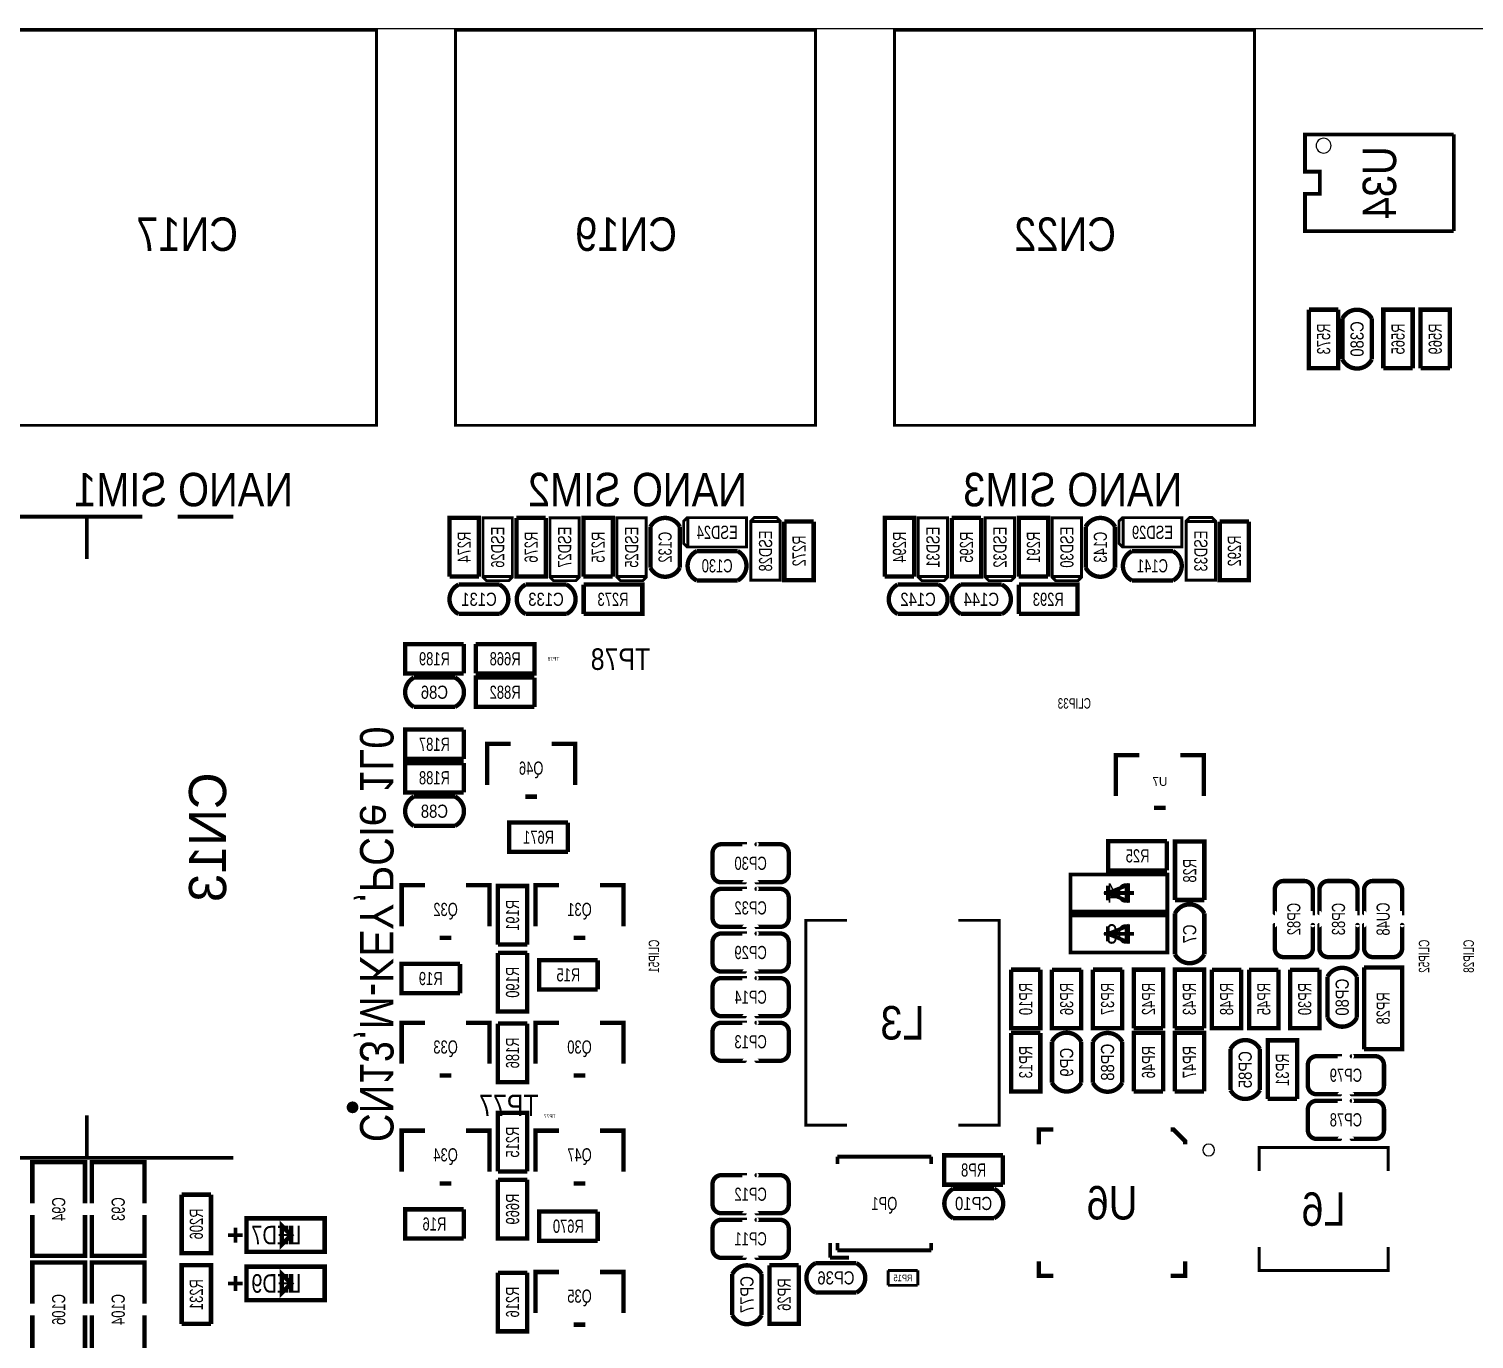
# Model space of a CAD drawing. Extents: x 0 to 194, y 0 to 132.
# Drawn here: x 83.19 to 132.52, y 87.25 to 132 of the extents above; entities that cross this region are included whole.
import ezdxf
from ezdxf.enums import TextEntityAlignment as Align

# ---------------------------------------------------------------- set-up
doc = ezdxf.new("R2010")
doc.units = 0
for name, color, linetype in [('BG_DESIGN_OUTLINE', 200, 'CONTINUOUS'), ('BG_SILKSCREEN_BOTTOM', 254, 'CONTINUOUS'), ('PG_SILKSCREEN_BOTTOM', 152, 'CONTINUOUS'), ('PG_SILKSCREEN_BOTTOM_OUTLINE', 152, 'CONTINUOUS'), ('RD_ASSEMBLY_BOTTOM', 142, 'CONTINUOUS')]:
    doc.layers.add(name, color=color, linetype=linetype)

msp = doc.modelspace()

# ---------------------------------------------------------------- linework, layer by layer
at = {"layer": 'BG_DESIGN_OUTLINE'}
msp.add_lwpolyline([(1.999996, 0), (131.372102, 0), (131.372102, 1.727962), (135.672068, 1.727962), (135.672068, 3.52806), (141.771878, 3.52806), (141.771878, 1.727962), (152.436068, 1.727962), (152.436068, 3.52806), (158.535878, 3.52806), (158.535878, 1.727962), (162.836352, 1.727962), (162.836352, 0), (192.000124, 0, 0.414201), (194.00012, 1.999996), (194.00012, 129.999994, 0.414202), (192.000124, 131.99999), (173.355, 131.99999), (172.16501, 130.81), (152.95499, 130.81), (151.765, 131.99999), (1.999996, 131.99999, 0.414213), (0, 129.999994), (0, 1.999996, 0.414212)], format="xyb", close=True, dxfattribs=at)
at = {"layer": 'PG_SILKSCREEN_BOTTOM'}
for points, const_width in [([(82.75701, 131.953), (82.75701, 118.46306), (95.047054, 118.46306), (95.047054, 131.953), (82.75701, 131.953)], 0.100076), ([(97.74301, 131.953), (97.74301, 118.46306), (110.033054, 118.46306), (110.033054, 131.953), (97.74301, 131.953)], 0.100076), ([(112.72901, 131.953), (112.72901, 118.46306), (125.019054, 118.46306), (125.019054, 131.953), (112.72901, 131.953)], 0.100076), ([(131.826, 128.397), (126.746, 128.397), (126.746, 127.127), (127.254, 127.127), (127.254, 126.365), (126.746, 126.365), (126.746, 125.095), (131.826, 125.095)], 0.127), ([(131.826, 128.397), (131.826, 125.095)], 0.127), ([(85.158072, 115.34394), (9.15797, 115.34394), (9.15797, 93.44406), (85.158072, 93.44406)], 0.127), ([(85.158072, 113.894108), (85.158072, 115.34394), (87.057992, 115.34394)], 0.127), ([(88.257888, 115.34394), (90.158062, 115.34394)], 0.127), ([(99.629976, 107.579922), (98.829876, 107.579922), (98.829876, 106.179874)], 0.150114), ([(101.830124, 106.179874), (101.830124, 107.579922), (101.030024, 107.579922)], 0.150114), ([(121.092976, 107.198922), (120.292876, 107.198922), (120.292876, 105.798874)], 0.150114), ([(123.293124, 105.798874), (123.293124, 107.198922), (122.493024, 107.198922)], 0.150114), ([(100.529898, 105.780078), (100.130102, 105.780078)], 0.150114), ([(121.992898, 105.399078), (121.593102, 105.399078)], 0.150114), ([(122.047, 103.124), (118.745, 103.124), (118.745, 101.854), (122.047, 101.854), (122.047, 103.124)], 0.127), ([(96.708976, 102.753922), (95.908876, 102.753922), (95.908876, 101.353874)], 0.150114), ([(98.909124, 101.353874), (98.909124, 102.753922), (98.109024, 102.753922)], 0.150114), ([(101.280976, 102.753922), (100.480876, 102.753922), (100.480876, 101.353874)], 0.150114), ([(103.481124, 101.353874), (103.481124, 102.753922), (102.681024, 102.753922)], 0.150114), ([(120.015, 102.489), (120.65, 102.235), (120.65, 102.743), (120.015, 102.489)], 0.127), ([(120.015, 102.743), (120.015, 102.235)], 0.127), ([(120.904, 102.489), (119.888, 102.489)], 0.127), ([(122.047, 101.727), (118.745, 101.727), (118.745, 100.457), (122.047, 100.457), (122.047, 101.727)], 0.127), ([(111.10722, 94.55658), (109.707172, 94.55658), (109.707172, 101.55682), (111.10722, 101.55682)], 0.100076), ([(114.90706, 94.55658), (116.307108, 94.55658), (116.307108, 101.55682), (114.90706, 101.55682)], 0.100076), ([(120.904, 101.092), (119.888, 101.092)], 0.127), ([(120.015, 101.092), (120.65, 100.838), (120.65, 101.346), (120.015, 101.092)], 0.127), ([(120.015, 101.346), (120.015, 100.838)], 0.127), ([(97.608898, 100.954078), (97.209102, 100.954078)], 0.150114), ([(102.180898, 100.954078), (101.781102, 100.954078)], 0.150114), ([(96.708976, 98.054922), (95.908876, 98.054922), (95.908876, 96.654874)], 0.150114), ([(98.909124, 96.654874), (98.909124, 98.054922), (98.109024, 98.054922)], 0.150114), ([(101.280976, 98.054922), (100.480876, 98.054922), (100.480876, 96.654874)], 0.150114), ([(103.481124, 96.654874), (103.481124, 98.054922), (102.681024, 98.054922)], 0.150114), ([(97.608898, 96.255078), (97.209102, 96.255078)], 0.150114), ([(102.180898, 96.255078), (101.781102, 96.255078)], 0.150114), ([(90.158062, 93.44406), (85.158072, 93.44406), (85.158072, 94.893892)], 0.127), ([(96.708976, 94.371922), (95.908876, 94.371922), (95.908876, 92.971874)], 0.150114), ([(98.909124, 92.971874), (98.909124, 94.371922), (98.109024, 94.371922)], 0.150114), ([(101.280976, 94.371922), (100.480876, 94.371922), (100.480876, 92.971874)], 0.150114), ([(103.481124, 92.971874), (103.481124, 94.371922), (102.681024, 94.371922)], 0.150114), ([(118.158514, 94.410784), (117.658388, 94.410784), (117.658388, 93.910658)], 0.150114), ([(122.658632, 93.910658), (122.658632, 94.010734), (122.258582, 94.410784), (122.158506, 94.410784)], 0.150114), ([(129.580894, 92.993972), (129.580894, 93.794072), (125.181106, 93.794072), (125.181106, 92.993972)], 0.100076), ([(110.786164, 93.484192), (110.786164, 93.234256)], 0.127), ([(113.986056, 93.484192), (110.786164, 93.484192)], 0.127), ([(113.986056, 93.234256), (113.986056, 93.484192)], 0.127), ([(97.608898, 92.572078), (97.209102, 92.572078)], 0.150114), ([(102.180898, 92.572078), (101.781102, 92.572078)], 0.150114), ([(91.821, 90.4875), (92.1385, 90.805), (91.821, 91.1225), (91.821, 90.4875)], 0.1524), ([(89.9795, 90.805), (90.4875, 90.805)], 0.127), ([(90.2335, 90.551), (90.2335, 91.059)], 0.127), ([(92.1385, 90.4875), (92.1385, 91.1225)], 0.1524), ([(110.536228, 90.034364), (110.536228, 90.534236)], 0.127), ([(110.786164, 90.534236), (110.786164, 90.2843)], 0.127), ([(110.786164, 90.2843), (113.986056, 90.2843)], 0.127), ([(113.986056, 90.2843), (113.986056, 90.534236)], 0.127), ([(125.181106, 90.394028), (125.181106, 89.593928), (129.580894, 89.593928), (129.580894, 90.394028)], 0.100076), ([(111.176054, 90.034364), (110.536228, 90.034364)], 0.127), ([(117.658388, 89.910666), (117.658388, 89.41054), (118.158514, 89.41054)], 0.150114), ([(122.158506, 89.41054), (122.658632, 89.41054), (122.658632, 89.910666)], 0.150114), ([(90.2335, 88.9), (90.2335, 89.408)], 0.127), ([(91.821, 88.8365), (92.1385, 89.154), (91.821, 89.4715), (91.821, 88.8365)], 0.1524), ([(92.1385, 88.8365), (92.1385, 89.4715)], 0.1524), ([(101.280976, 89.545922), (100.480876, 89.545922), (100.480876, 88.145874)], 0.150114), ([(103.481124, 88.145874), (103.481124, 89.545922), (102.681024, 89.545922)], 0.150114), ([(89.9795, 89.154), (90.4875, 89.154)], 0.127), ([(102.180898, 87.746078), (101.781102, 87.746078)], 0.150114)]:
    msp.add_lwpolyline(points, dxfattribs=dict(at, const_width=const_width))
for points in [[(127.635, 128.016, 1), (127.127, 128.016, 1)], [(123.658376, 93.71076, 1), (123.258644, 93.710564, 1)]]:
    msp.add_lwpolyline(points, format="xyb", close=True, dxfattribs=at)
at = {"layer": 'PG_SILKSCREEN_BOTTOM', "const_width": 0.199898}
msp.add_lwpolyline([(94.33306, 95.168974, 1.00026), (94.132908, 95.168974, 0.99974), (94.33306, 95.168974)], format="xyb", dxfattribs=at)
at = {"layer": 'PG_SILKSCREEN_BOTTOM_OUTLINE'}
for points, const_width in [([(127.88138, 122.41276), (127.88138, 120.41124), (126.88062, 120.41124), (126.88062, 122.41276)], 0.150114), ([(126.88062, 122.41276), (127.88138, 122.41276)], 0.150114), ([(129.42062, 120.41124), (129.42062, 122.41276), (130.42138, 122.41276), (130.42138, 120.41124)], 0.150114), ([(130.69062, 120.41124), (130.69062, 122.41276), (131.69138, 122.41276), (131.69138, 120.41124)], 0.150114), ([(128.023874, 120.711976), (128.023874, 122.112024)], 0.150114), ([(129.024126, 120.711976), (129.024126, 122.112024)], 0.150114), ([(130.42138, 120.41124), (129.42062, 120.41124)], 0.150114), ([(131.69138, 120.41124), (130.69062, 120.41124)], 0.150114), ([(97.54362, 113.29924), (97.54362, 115.30076), (98.54438, 115.30076), (98.54438, 113.29924)], 0.150114), ([(98.68662, 113.29924), (98.68662, 115.30076), (99.68738, 115.30076), (99.68738, 113.29924)], 0.100076), ([(100.83038, 115.30076), (100.83038, 113.29924), (99.82962, 113.29924), (99.82962, 115.30076)], 0.150114), ([(99.82962, 115.30076), (100.83038, 115.30076)], 0.150114), ([(100.97262, 113.29924), (100.97262, 115.30076), (101.97338, 115.30076), (101.97338, 113.29924)], 0.100076), ([(102.11562, 113.29924), (102.11562, 115.30076), (103.11638, 115.30076), (103.11638, 113.29924)], 0.150114), ([(103.25862, 113.29924), (103.25862, 115.30076), (104.25938, 115.30076), (104.25938, 113.29924)], 0.100076), ([(104.401874, 113.599976), (104.401874, 115.000024)], 0.150114), ([(105.402126, 113.599976), (105.402126, 115.000024)], 0.150114), ([(105.67924, 114.30762), (105.67924, 115.30838), (105.65638, 115.30838), (105.537, 115.189), (105.537, 114.427), (105.65638, 114.30762), (105.67924, 114.30762)], 0.100076), ([(105.67924, 115.30838), (107.68076, 115.30838), (107.68076, 114.30762), (105.67924, 114.30762)], 0.100076), ([(107.83062, 115.17376), (108.83138, 115.17376), (108.83138, 115.19662), (108.712, 115.316), (107.95, 115.316), (107.83062, 115.19662), (107.83062, 115.17376)], 0.100076), ([(108.83138, 115.17376), (108.83138, 113.17224), (107.83062, 113.17224), (107.83062, 115.17376)], 0.100076), ([(109.97438, 115.17376), (109.97438, 113.17224), (108.97362, 113.17224), (108.97362, 115.17376)], 0.150114), ([(108.97362, 115.17376), (109.97438, 115.17376)], 0.150114), ([(112.40262, 113.29924), (112.40262, 115.30076), (113.40338, 115.30076), (113.40338, 113.29924)], 0.150114), ([(113.54562, 113.29924), (113.54562, 115.30076), (114.54638, 115.30076), (114.54638, 113.29924)], 0.100076), ([(115.68938, 115.30076), (115.68938, 113.29924), (114.68862, 113.29924), (114.68862, 115.30076)], 0.150114), ([(114.68862, 115.30076), (115.68938, 115.30076)], 0.150114), ([(115.83162, 113.29924), (115.83162, 115.30076), (116.83238, 115.30076), (116.83238, 113.29924)], 0.100076), ([(116.97462, 113.29924), (116.97462, 115.30076), (117.97538, 115.30076), (117.97538, 113.29924)], 0.150114), ([(118.11762, 113.29924), (118.11762, 115.30076), (119.11838, 115.30076), (119.11838, 113.29924)], 0.100076), ([(119.260874, 113.599976), (119.260874, 115.000024)], 0.150114), ([(120.261126, 113.599976), (120.261126, 115.000024)], 0.150114), ([(120.53824, 114.30762), (120.53824, 115.30838), (120.51538, 115.30838), (120.396, 115.189), (120.396, 114.427), (120.51538, 114.30762), (120.53824, 114.30762)], 0.100076), ([(120.53824, 115.30838), (122.53976, 115.30838), (122.53976, 114.30762), (120.53824, 114.30762)], 0.100076), ([(122.68962, 115.17376), (123.69038, 115.17376), (123.69038, 115.19662), (123.571, 115.316), (122.809, 115.316), (122.68962, 115.19662), (122.68962, 115.17376)], 0.100076), ([(123.69038, 115.17376), (123.69038, 113.17224), (122.68962, 113.17224), (122.68962, 115.17376)], 0.100076), ([(124.83338, 115.17376), (124.83338, 113.17224), (123.83262, 113.17224), (123.83262, 115.17376)], 0.150114), ([(123.83262, 115.17376), (124.83338, 115.17376)], 0.150114), ([(105.979976, 114.165126), (107.380024, 114.165126)], 0.150114), ([(120.838976, 114.165126), (122.239024, 114.165126)], 0.150114), ([(98.54438, 113.29924), (97.54362, 113.29924)], 0.150114), ([(97.851976, 113.022126), (99.252024, 113.022126)], 0.150114), ([(99.68738, 113.29924), (98.68662, 113.29924), (98.68662, 113.27638), (98.806, 113.157), (99.568, 113.157), (99.68738, 113.27638), (99.68738, 113.29924)], 0.100076), ([(101.538024, 113.022126), (100.137976, 113.022126)], 0.150114), ([(101.97338, 113.29924), (100.97262, 113.29924), (100.97262, 113.27638), (101.092, 113.157), (101.854, 113.157), (101.97338, 113.27638), (101.97338, 113.29924)], 0.100076), ([(103.11638, 113.29924), (102.11562, 113.29924)], 0.150114), ([(102.12324, 113.02238), (104.12476, 113.02238), (104.12476, 112.02162), (102.12324, 112.02162)], 0.150114), ([(102.12324, 112.02162), (102.12324, 113.02238)], 0.150114), ([(104.25938, 113.29924), (103.25862, 113.29924), (103.25862, 113.27638), (103.378, 113.157), (104.14, 113.157), (104.25938, 113.27638), (104.25938, 113.29924)], 0.100076), ([(105.979976, 113.164874), (107.380024, 113.164874)], 0.150114), ([(113.40338, 113.29924), (112.40262, 113.29924)], 0.150114), ([(114.238024, 113.022126), (112.837976, 113.022126)], 0.150114), ([(114.54638, 113.29924), (113.54562, 113.29924), (113.54562, 113.27638), (113.665, 113.157), (114.427, 113.157), (114.54638, 113.27638), (114.54638, 113.29924)], 0.100076), ([(116.397024, 113.022126), (114.996976, 113.022126)], 0.150114), ([(116.83238, 113.29924), (115.83162, 113.29924), (115.83162, 113.27638), (115.951, 113.157), (116.713, 113.157), (116.83238, 113.27638), (116.83238, 113.29924)], 0.100076), ([(117.97538, 113.29924), (116.97462, 113.29924)], 0.150114), ([(116.98224, 113.02238), (118.98376, 113.02238), (118.98376, 112.02162), (116.98224, 112.02162)], 0.150114), ([(116.98224, 112.02162), (116.98224, 113.02238)], 0.150114), ([(119.11838, 113.29924), (118.11762, 113.29924), (118.11762, 113.27638), (118.237, 113.157), (118.999, 113.157), (119.11838, 113.27638), (119.11838, 113.29924)], 0.100076), ([(120.838976, 113.164874), (122.239024, 113.164874)], 0.150114), ([(97.851976, 112.021874), (99.252024, 112.021874)], 0.150114), ([(101.538024, 112.021874), (100.137976, 112.021874)], 0.150114), ([(114.238024, 112.021874), (112.837976, 112.021874)], 0.150114), ([(116.397024, 112.021874), (114.996976, 112.021874)], 0.150114), ([(98.02876, 109.98962), (96.02724, 109.98962), (96.02724, 110.99038), (98.02876, 110.99038)], 0.150114), ([(98.02876, 110.99038), (98.02876, 109.98962)], 0.150114), ([(98.44024, 110.99038), (100.44176, 110.99038), (100.44176, 109.98962), (98.44024, 109.98962)], 0.150114), ([(98.44024, 109.98962), (98.44024, 110.99038)], 0.150114), ([(97.728024, 109.847126), (96.327976, 109.847126)], 0.150114), ([(100.44176, 108.84662), (98.44024, 108.84662), (98.44024, 109.84738), (100.44176, 109.84738)], 0.150114), ([(100.44176, 109.84738), (100.44176, 108.84662)], 0.150114), ([(97.728024, 108.846874), (96.327976, 108.846874)], 0.150114), ([(98.02876, 107.06862), (96.02724, 107.06862), (96.02724, 108.06938), (98.02876, 108.06938)], 0.150114), ([(98.02876, 108.06938), (98.02876, 107.06862)], 0.150114), ([(98.02876, 105.92562), (96.02724, 105.92562), (96.02724, 106.92638), (98.02876, 106.92638)], 0.150114), ([(98.02876, 106.92638), (98.02876, 105.92562)], 0.150114), ([(97.728024, 105.783126), (96.327976, 105.783126)], 0.150114), ([(97.728024, 104.782874), (96.327976, 104.782874)], 0.150114), ([(101.58476, 103.89362), (99.58324, 103.89362), (99.58324, 104.89438), (101.58476, 104.89438)], 0.150114), ([(101.58476, 104.89438), (101.58476, 103.89362)], 0.150114), ([(122.03176, 103.25862), (120.03024, 103.25862), (120.03024, 104.25938), (122.03176, 104.25938)], 0.150114), ([(122.03176, 104.25938), (122.03176, 103.25862)], 0.150114), ([(122.30862, 102.25024), (122.30862, 104.25176), (123.30938, 104.25176), (123.30938, 102.25024)], 0.150114), ([(99.19462, 100.72624), (99.19462, 102.72776), (100.19538, 102.72776), (100.19538, 100.72624)], 0.150114), ([(123.30938, 102.25024), (122.30862, 102.25024)], 0.150114), ([(122.308874, 101.792024), (122.308874, 100.391976)], 0.150114), ([(123.309126, 101.792024), (123.309126, 100.391976)], 0.150114), ([(100.19538, 100.72624), (99.19462, 100.72624)], 0.150114), ([(100.19538, 100.44176), (100.19538, 98.44024), (99.19462, 98.44024), (99.19462, 100.44176)], 0.150114), ([(99.19462, 100.44176), (100.19538, 100.44176)], 0.150114), ([(102.60076, 99.19462), (100.59924, 99.19462), (100.59924, 100.19538), (102.60076, 100.19538)], 0.150114), ([(102.60076, 100.19538), (102.60076, 99.19462)], 0.150114), ([(97.90176, 99.06762), (95.90024, 99.06762), (95.90024, 100.06838), (97.90176, 100.06838)], 0.150114), ([(97.90176, 100.06838), (97.90176, 99.06762)], 0.150114), ([(117.71249, 99.871022), (117.71249, 97.869502), (116.71173, 97.869502), (116.71173, 99.871022)], 0.150114), ([(116.71173, 99.871022), (117.71249, 99.871022)], 0.150114), ([(119.10949, 99.870006), (119.10949, 97.868486), (118.10873, 97.868486), (118.10873, 99.870006)], 0.150114), ([(118.10873, 99.870006), (119.10949, 99.870006)], 0.150114), ([(120.50649, 99.871022), (120.50649, 97.869502), (119.50573, 97.869502), (119.50573, 99.871022)], 0.150114), ([(119.50573, 99.871022), (120.50649, 99.871022)], 0.150114), ([(120.90273, 97.869502), (120.90273, 99.871022), (121.90349, 99.871022), (121.90349, 97.869502)], 0.150114), ([(122.29973, 97.869502), (122.29973, 99.871022), (123.30049, 99.871022), (123.30049, 97.869502)], 0.150114), ([(124.57049, 99.870006), (124.57049, 97.868486), (123.56973, 97.868486), (123.56973, 99.870006)], 0.150114), ([(123.56973, 99.870006), (124.57049, 99.870006)], 0.150114), ([(125.84049, 99.870006), (125.84049, 97.868486), (124.83973, 97.868486), (124.83973, 99.870006)], 0.150114), ([(124.83973, 99.870006), (125.84049, 99.870006)], 0.150114), ([(127.23749, 99.870006), (127.23749, 97.868486), (126.23673, 97.868486), (126.23673, 99.870006)], 0.150114), ([(126.23673, 99.870006), (127.23749, 99.870006)], 0.150114), ([(127.515874, 98.232976), (127.515874, 99.633024)], 0.150114), ([(128.516126, 98.232976), (128.516126, 99.633024)], 0.150114), ([(128.7653, 97.155), (128.7653, 99.952048)], 0.150114), ([(128.7653, 99.949), (130.0607, 99.949), (130.0607, 97.155), (128.7653, 97.155)], 0.150114), ([(100.19538, 98.02876), (100.19538, 96.02724), (99.19462, 96.02724), (99.19462, 98.02876)], 0.150114), ([(99.19462, 98.02876), (100.19538, 98.02876)], 0.150114), ([(117.71249, 97.712022), (117.71249, 95.710502), (116.71173, 95.710502), (116.71173, 97.712022)], 0.150114), ([(116.71173, 97.712022), (117.71249, 97.712022)], 0.150114), ([(121.90349, 97.869502), (120.90273, 97.869502)], 0.150114), ([(120.90273, 95.710502), (120.90273, 97.712022), (121.90349, 97.712022), (121.90349, 95.710502)], 0.150114), ([(123.30049, 97.869502), (122.29973, 97.869502)], 0.150114), ([(122.29973, 95.710502), (122.29973, 97.712022), (123.30049, 97.712022), (123.30049, 95.710502)], 0.150114), ([(118.108984, 97.41027), (118.108984, 96.010222)], 0.150114), ([(119.109236, 97.41027), (119.109236, 96.010222)], 0.150114), ([(119.505984, 96.010222), (119.505984, 97.41027)], 0.150114), ([(120.506236, 96.010222), (120.506236, 97.41027)], 0.150114), ([(124.204984, 97.15627), (124.204984, 95.756222)], 0.150114), ([(125.205236, 97.15627), (125.205236, 95.756222)], 0.150114), ([(125.47473, 95.455486), (125.47473, 97.457006), (126.47549, 97.457006), (126.47549, 95.455486)], 0.150114), ([(121.90349, 95.710502), (120.90273, 95.710502)], 0.150114), ([(123.30049, 95.710502), (122.29973, 95.710502)], 0.150114), ([(126.47549, 95.455486), (125.47473, 95.455486)], 0.150114), ([(99.19462, 92.97924), (99.19462, 94.98076), (100.19538, 94.98076), (100.19538, 92.97924)], 0.150114), ([(85.100922, 91.893898), (85.100922, 93.293946), (83.301078, 93.293946), (83.301078, 91.893898)], 0.150114), ([(87.132922, 91.893898), (87.132922, 93.293946), (85.333078, 93.293946), (85.333078, 91.893898)], 0.150114), ([(116.43487, 92.527882), (114.43335, 92.527882), (114.43335, 93.528642), (116.43487, 93.528642)], 0.150114), ([(116.43487, 93.528642), (116.43487, 92.527882)], 0.150114), ([(100.19538, 92.97924), (99.19462, 92.97924)], 0.150114), ([(100.19538, 92.69476), (100.19538, 90.69324), (99.19462, 90.69324), (99.19462, 92.69476)], 0.150114), ([(99.19462, 92.69476), (100.19538, 92.69476)], 0.150114), ([(89.40038, 92.18676), (89.40038, 90.18524), (88.39962, 90.18524), (88.39962, 92.18676)], 0.150114), ([(88.39962, 92.18676), (89.40038, 92.18676)], 0.150114), ([(116.134134, 92.385388), (114.734086, 92.385388)], 0.150114), ([(98.02876, 90.68562), (96.02724, 90.68562), (96.02724, 91.68638), (98.02876, 91.68638)], 0.150114), ([(98.02876, 91.68638), (98.02876, 90.68562)], 0.150114), ([(85.100922, 91.494102), (85.100922, 90.094054), (83.301078, 90.094054), (83.301078, 91.494102)], 0.150114), ([(87.132922, 91.494102), (87.132922, 90.094054), (85.333078, 90.094054), (85.333078, 91.494102)], 0.150114), ([(90.6145, 90.2335), (93.2815, 90.2335), (93.2815, 91.3765), (90.6145, 91.3765), (90.6145, 90.2335)], 0.1524), ([(102.60076, 90.60942), (100.59924, 90.60942), (100.59924, 91.61018), (102.60076, 91.61018)], 0.150114), ([(102.60076, 91.61018), (102.60076, 90.60942)], 0.150114), ([(116.134134, 91.385136), (114.734086, 91.385136)], 0.150114), ([(83.301078, 88.464898), (83.301078, 89.864946), (85.100922, 89.864946), (85.100922, 88.464898)], 0.150114), ([(85.333078, 88.464898), (85.333078, 89.864946), (87.132922, 89.864946), (87.132922, 88.464898)], 0.150114), ([(88.39962, 87.77224), (88.39962, 89.77376), (89.40038, 89.77376), (89.40038, 87.77224)], 0.150114), ([(90.6145, 88.5825), (93.2815, 88.5825), (93.2815, 89.7255), (90.6145, 89.7255), (90.6145, 88.5825)], 0.1524), ([(109.46638, 89.77376), (109.46638, 87.77224), (108.46562, 87.77224), (108.46562, 89.77376)], 0.150114), ([(108.46562, 89.77376), (109.46638, 89.77376)], 0.150114), ([(110.035086, 89.844372), (111.435134, 89.844372)], 0.150114), ([(100.19538, 89.51976), (100.19538, 87.51824), (99.19462, 87.51824), (99.19462, 89.51976)], 0.150114), ([(99.19462, 89.51976), (100.19538, 89.51976)], 0.150114), ([(107.195874, 88.072976), (107.195874, 89.473024)], 0.150114), ([(108.196126, 88.072976), (108.196126, 89.473024)], 0.150114), ([(113.52911, 89.598246), (112.51311, 89.598246)], 0.100076), ([(112.51311, 89.598246), (112.51311, 89.090246)], 0.100076), ([(113.52911, 89.090246), (113.52911, 89.598246)], 0.100076), ([(110.035086, 88.84412), (111.435134, 88.84412)], 0.150114), ([(112.51311, 89.090246), (113.52911, 89.090246)], 0.100076), ([(83.301078, 88.065102), (83.301078, 86.665054), (85.100922, 86.665054), (85.100922, 88.065102)], 0.150114), ([(85.333078, 88.065102), (85.333078, 86.665054), (87.132922, 86.665054), (87.132922, 88.065102)], 0.150114), ([(89.40038, 87.77224), (88.39962, 87.77224)], 0.150114)]:
    msp.add_lwpolyline(points, dxfattribs=dict(at, const_width=const_width))
at = {"layer": 'PG_SILKSCREEN_BOTTOM_OUTLINE', "const_width": 0.150114}
for points in [[(129.024126, 122.112024, 0.600046), (128.023874, 122.112024)], [(129.024126, 120.711976, -0.618077), (128.023874, 120.711976)], [(105.402126, 115.000024, 0.600046), (104.401874, 115.000024)], [(120.261126, 115.000024, 0.600046), (119.260874, 115.000024)], [(105.979976, 113.164874, -0.618077), (105.979976, 114.165126)], [(107.380024, 113.164874, 0.600046), (107.380024, 114.165126)], [(120.838976, 113.164874, -0.618077), (120.838976, 114.165126)], [(122.239024, 113.164874, 0.600046), (122.239024, 114.165126)], [(105.402126, 113.599976, -0.618077), (104.401874, 113.599976)], [(120.261126, 113.599976, -0.618077), (119.260874, 113.599976)], [(97.851976, 112.021874, -0.618077), (97.851976, 113.022126)], [(99.252024, 112.021874, 0.600046), (99.252024, 113.022126)], [(100.137976, 113.022126, 0.600046), (100.137976, 112.021874)], [(101.538024, 113.022126, -0.618077), (101.538024, 112.021874)], [(112.837976, 113.022126, 0.600046), (112.837976, 112.021874)], [(114.238024, 113.022126, -0.618077), (114.238024, 112.021874)], [(114.996976, 113.022126, 0.600046), (114.996976, 112.021874)], [(116.397024, 113.022126, -0.618077), (116.397024, 112.021874)], [(96.327976, 109.847126, 0.600046), (96.327976, 108.846874)], [(97.728024, 109.847126, -0.618077), (97.728024, 108.846874)], [(96.327976, 105.783126, 0.600046), (96.327976, 104.782874)], [(97.728024, 105.783126, -0.618077), (97.728024, 104.782874)], [(107.618276, 104.1527), (107.618276, 104.154986), (106.823002, 104.154986, 0.41419), (106.523028, 103.855012), (106.523028, 103.154988, 0.41419), (106.823002, 102.855014), (107.61599, 102.855014, 0.414214), (107.618276, 102.8573)], [(108.027724, 104.1527, -0.919612), (108.027724, 104.154986), (108.822998, 104.154986, -0.41419), (109.122972, 103.855012), (109.122972, 103.154988, -0.41419), (108.822998, 102.855014), (108.03001, 102.855014, -0.414214), (108.027724, 102.8573)], [(107.618276, 102.6287), (107.618276, 102.630986), (106.823002, 102.630986, 0.41419), (106.523028, 102.331012), (106.523028, 101.630988, 0.41419), (106.823002, 101.331014), (107.61599, 101.331014, 0.414214), (107.618276, 101.3333)], [(108.027724, 102.6287, -0.919612), (108.027724, 102.630986), (108.822998, 102.630986, -0.41419), (109.122972, 102.331012), (109.122972, 101.630988, -0.41419), (108.822998, 101.331014), (108.03001, 101.331014, -0.414214), (108.027724, 101.3333)], [(127.0127, 101.804724), (127.014986, 101.804724), (127.014986, 102.599998, 0.41419), (126.715012, 102.899972), (126.014988, 102.899972, 0.41419), (125.715014, 102.599998), (125.715014, 101.80701, 0.414214), (125.7173, 101.804724)], [(128.5367, 101.804724), (128.538986, 101.804724), (128.538986, 102.599998, 0.41419), (128.239012, 102.899972), (127.538988, 102.899972, 0.41419), (127.239014, 102.599998), (127.239014, 101.80701, 0.414214), (127.2413, 101.804724)], [(130.0607, 101.804724), (130.062986, 101.804724), (130.062986, 102.599998, 0.41419), (129.763012, 102.899972), (129.062988, 102.899972, 0.41419), (128.763014, 102.599998), (128.763014, 101.80701, 0.414214), (128.7653, 101.804724)], [(122.308874, 101.792024, -0.618077), (123.309126, 101.792024)], [(107.618276, 101.1047), (107.618276, 101.106986), (106.823002, 101.106986, 0.41419), (106.523028, 100.807012), (106.523028, 100.106988, 0.41419), (106.823002, 99.807014), (107.61599, 99.807014, 0.414214), (107.618276, 99.8093)], [(108.027724, 101.1047, -0.919612), (108.027724, 101.106986), (108.822998, 101.106986, -0.41419), (109.122972, 100.807012), (109.122972, 100.106988, -0.41419), (108.822998, 99.807014), (108.03001, 99.807014, -0.414214), (108.027724, 99.8093)], [(127.0127, 101.395276, -0.919612), (127.014986, 101.395276), (127.014986, 100.600002, -0.41419), (126.715012, 100.300028), (126.014988, 100.300028, -0.41419), (125.715014, 100.600002), (125.715014, 101.39299, -0.414214), (125.7173, 101.395276)], [(128.5367, 101.395276, -0.919612), (128.538986, 101.395276), (128.538986, 100.600002, -0.41419), (128.239012, 100.300028), (127.538988, 100.300028, -0.41419), (127.239014, 100.600002), (127.239014, 101.39299, -0.414214), (127.2413, 101.395276)], [(130.0607, 101.395276, -0.919612), (130.062986, 101.395276), (130.062986, 100.600002, -0.41419), (129.763012, 100.300028), (129.062988, 100.300028, -0.41419), (128.763014, 100.600002), (128.763014, 101.39299, -0.414214), (128.7653, 101.395276)], [(122.308874, 100.391976, 0.600046), (123.309126, 100.391976)], [(107.618276, 99.5807), (107.618276, 99.582986), (106.823002, 99.582986, 0.41419), (106.523028, 99.283012), (106.523028, 98.582988, 0.41419), (106.823002, 98.283014), (107.61599, 98.283014, 0.414214), (107.618276, 98.2853)], [(108.027724, 99.5807, -0.919612), (108.027724, 99.582986), (108.822998, 99.582986, -0.41419), (109.122972, 99.283012), (109.122972, 98.582988, -0.41419), (108.822998, 98.283014), (108.03001, 98.283014, -0.414214), (108.027724, 98.2853)], [(128.516126, 99.633024, 0.600046), (127.515874, 99.633024)], [(128.516126, 98.232976, -0.618077), (127.515874, 98.232976)], [(107.618276, 98.0567), (107.618276, 98.058986), (106.823002, 98.058986, 0.41419), (106.523028, 97.759012), (106.523028, 97.058988, 0.41419), (106.823002, 96.759014), (107.61599, 96.759014, 0.414214), (107.618276, 96.7613)], [(108.027724, 98.0567, -0.919612), (108.027724, 98.058986), (108.822998, 98.058986, -0.41419), (109.122972, 97.759012), (109.122972, 97.058988, -0.41419), (108.822998, 96.759014), (108.03001, 96.759014, -0.414214), (108.027724, 96.7613)], [(118.108984, 97.41027, -0.618077), (119.109236, 97.41027)], [(120.506236, 97.41027, 0.600046), (119.505984, 97.41027)], [(124.204984, 97.15627, -0.618077), (125.205236, 97.15627)], [(127.938276, 96.9137), (127.938276, 96.915986), (127.143002, 96.915986, 0.41419), (126.843028, 96.616012), (126.843028, 95.915988, 0.41419), (127.143002, 95.616014), (127.93599, 95.616014, 0.414214), (127.938276, 95.6183)], [(128.347724, 96.9137, -0.919612), (128.347724, 96.915986), (129.142998, 96.915986, -0.41419), (129.442972, 96.616012), (129.442972, 95.915988, -0.41419), (129.142998, 95.616014), (128.35001, 95.616014, -0.414214), (128.347724, 95.6183)], [(118.108984, 96.010222, 0.600046), (119.109236, 96.010222)], [(120.506236, 96.010222, -0.618077), (119.505984, 96.010222)], [(124.204984, 95.756222, 0.600046), (125.205236, 95.756222)], [(127.938276, 95.3897), (127.938276, 95.391986), (127.143002, 95.391986, 0.41419), (126.843028, 95.092012), (126.843028, 94.391988, 0.41419), (127.143002, 94.092014), (127.93599, 94.092014, 0.414214), (127.938276, 94.0943)], [(128.347724, 95.3897, -0.919612), (128.347724, 95.391986), (129.142998, 95.391986, -0.41419), (129.442972, 95.092012), (129.442972, 94.391988, -0.41419), (129.142998, 94.092014), (128.35001, 94.092014, -0.414214), (128.347724, 94.0943)], [(107.618276, 92.8497), (107.618276, 92.851986), (106.823002, 92.851986, 0.41419), (106.523028, 92.552012), (106.523028, 91.851988, 0.41419), (106.823002, 91.552014), (107.61599, 91.552014, 0.414214), (107.618276, 91.5543)], [(108.027724, 92.8497, -0.919612), (108.027724, 92.851986), (108.822998, 92.851986, -0.41419), (109.122972, 92.552012), (109.122972, 91.851988, -0.41419), (108.822998, 91.552014), (108.03001, 91.552014, -0.414214), (108.027724, 91.5543)], [(114.734086, 92.385388, 0.600046), (114.734086, 91.385136)], [(116.134134, 92.385388, -0.618077), (116.134134, 91.385136)], [(107.618276, 91.3257), (107.618276, 91.327986), (106.823002, 91.327986, 0.41419), (106.523028, 91.028012), (106.523028, 90.327988, 0.41419), (106.823002, 90.028014), (107.61599, 90.028014, 0.414214), (107.618276, 90.0303)], [(108.027724, 91.3257, -0.919612), (108.027724, 91.327986), (108.822998, 91.327986, -0.41419), (109.122972, 91.028012), (109.122972, 90.327988, -0.41419), (108.822998, 90.028014), (108.03001, 90.028014, -0.414214), (108.027724, 90.0303)], [(108.196126, 89.473024, 0.600046), (107.195874, 89.473024)], [(110.035086, 88.84412, -0.618077), (110.035086, 89.844372)], [(111.435134, 88.84412, 0.600046), (111.435134, 89.844372)], [(108.196126, 88.072976, -0.618077), (107.195874, 88.072976)]]:
    msp.add_lwpolyline(points, format="xyb", dxfattribs=at)

# ---------------------------------------------------------------- texts
at = {"layer": 'BG_SILKSCREEN_BOTTOM', "text_generation_flag": 2}
for s, height, width, p in [('NANO SIM1', 1.143, 0.888889, (92.202, 115.697)), ('NANO SIM2', 1.143, 0.888889, (107.696, 115.697)), ('NANO SIM3', 1.143, 0.888889, (122.555, 115.697)), ('TP78', 0.7366, 0.862069, (104.394, 110.109)), ('TP77', 0.7366, 0.862069, (100.584, 94.869))]:
    msp.add_text(s, height=height, dxfattribs=dict(at, width=width)).set_placement(p)
at = {"layer": 'BG_SILKSCREEN_BOTTOM', "text_generation_flag": 2, "width": 0.888889}
msp.add_text('CN13,M-KEY,PCIe 1L0', height=1.143, rotation=270, dxfattribs=at).set_placement((94.488, 93.98))
at = {"layer": 'RD_ASSEMBLY_BOTTOM', "text_generation_flag": 2}
for s, height, width, p in [('U34', 1.143, 0.888889, (129.8575, 126.746)), ('R573', 0.44958, 0.734463, (127.60579, 121.412)), ('C380', 0.44958, 0.841808, (128.74879, 121.412)), ('R565', 0.44958, 0.734463, (130.14579, 121.412)), ('R569', 0.44958, 0.734463, (131.41579, 121.412)), ('ESD26', 0.44958, 0.734463, (99.41179, 114.3)), ('ESD27', 0.44958, 0.734463, (101.69779, 114.3)), ('ESD25', 0.44958, 0.734463, (103.98379, 114.3)), ('ESD31', 0.44958, 0.734463, (114.27079, 114.3)), ('ESD32', 0.44958, 0.734463, (116.55679, 114.3)), ('ESD30', 0.44958, 0.734463, (118.84279, 114.3)), ('R274', 0.44958, 0.734463, (98.26879, 114.3)), ('R276', 0.44958, 0.734463, (100.55479, 114.3)), ('R275', 0.44958, 0.734463, (102.84079, 114.3)), ('C132', 0.44958, 0.734463, (105.12679, 114.3)), ('ESD28', 0.44958, 0.734463, (108.55579, 114.173)), ('R272', 0.44958, 0.734463, (109.69879, 114.173)), ('R294', 0.44958, 0.734463, (113.12779, 114.3)), ('R295', 0.44958, 0.734463, (115.41379, 114.3)), ('R291', 0.44958, 0.734463, (117.69979, 114.3)), ('C143', 0.44958, 0.734463, (119.98579, 114.3)), ('ESD33', 0.44958, 0.734463, (123.41479, 114.173)), ('R292', 0.44958, 0.734463, (124.55779, 114.173)), ('CN13', 1.27, 1.02, (89.918794, 104.394)), ('R28', 0.44958, 0.734463, (123.03379, 103.251)), ('R191', 0.44958, 0.734463, (99.91979, 101.727)), ('CP82', 0.44958, 0.734463, (126.58979, 101.6)), ('CP83', 0.44958, 0.734463, (128.11379, 101.6)), ('CU48', 0.44958, 0.734463, (129.63779, 101.6)), ('C7', 0.44958, 0.841808, (123.03379, 101.092)), ('CLIP51', 0.3556, 0.714286, (104.6988, 100.33)), ('CLIP52', 0.3556, 0.714286, (130.9878, 100.33)), ('CLIP28', 0.3556, 0.714286, (132.5118, 100.33)), ('R190', 0.44958, 0.734463, (99.91979, 99.441)), ('RP10', 0.44958, 0.734463, (117.4369, 98.870262)), ('RP36', 0.44958, 0.734463, (118.8339, 98.869246)), ('RP37', 0.44958, 0.734463, (120.2309, 98.870262)), ('RP42', 0.44958, 0.734463, (121.6279, 98.870262)), ('RP43', 0.44958, 0.734463, (123.0249, 98.870262)), ('RP48', 0.44958, 0.734463, (124.2949, 98.869246)), ('RP45', 0.44958, 0.734463, (125.5649, 98.869246)), ('RP30', 0.44958, 0.734463, (126.9619, 98.869246)), ('CP80', 0.44958, 0.841808, (128.24079, 98.933)), ('RP28', 0.44958, 0.734463, (129.63779, 98.552)), ('R186', 0.44958, 0.734463, (99.91979, 97.028)), ('RP13', 0.44958, 0.734463, (117.4369, 96.711262)), ('CP88', 0.44958, 0.841808, (120.2309, 96.710246)), ('RP46', 0.44958, 0.734463, (121.6279, 96.711262)), ('RP47', 0.44958, 0.734463, (123.0249, 96.711262)), ('CP9', 0.44958, 0.841808, (118.8339, 96.710246)), ('CP85', 0.44958, 0.841808, (124.9299, 96.456246)), ('RP31', 0.44958, 0.734463, (126.1999, 96.456246)), ('R215', 0.44958, 0.734463, (99.91979, 93.98)), ('C94', 0.44958, 0.734463, (84.42579, 91.694)), ('C93', 0.44958, 0.734463, (86.45779, 91.694)), ('R669', 0.44958, 0.734463, (99.91979, 91.694)), ('R206', 0.44958, 0.734463, (89.12479, 91.186)), ('CP77', 0.44958, 0.841808, (107.92079, 88.773)), ('R231', 0.44958, 0.734463, (89.12479, 88.773)), ('R216', 0.44958, 0.734463, (99.91979, 88.519)), ('RP26', 0.44958, 0.734463, (109.19079, 88.773)), ('C106', 0.44958, 0.734463, (84.42579, 88.265)), ('C104', 0.44958, 0.734463, (86.45779, 88.265))]:
    msp.add_text(s, height=height, rotation=90, dxfattribs=dict(at, width=width)).set_placement(p, align=Align.CENTER)
for s, height, width, p in [('CN17', 1.143, 0.888889, (88.586056, 124.419614)), ('CN19', 1.143, 0.888889, (103.572056, 124.419614)), ('CN22', 1.143, 0.888889, (118.558056, 124.419614)), ('ESD24', 0.44958, 0.734463, (106.68, 114.58321)), ('ESD29', 0.44958, 0.734463, (121.539, 114.58321)), ('C130', 0.44958, 0.734463, (106.68, 113.44021)), ('C141', 0.44958, 0.734463, (121.539, 113.44021)), ('C131', 0.44958, 0.841808, (98.552, 112.29721)), ('C133', 0.44958, 0.841808, (100.838, 112.29721)), ('R273', 0.44958, 0.734463, (103.124, 112.29721)), ('C142', 0.44958, 0.841808, (113.538, 112.29721)), ('C144', 0.44958, 0.841808, (115.697, 112.29721)), ('R293', 0.44958, 0.734463, (117.983, 112.29721)), ('R189', 0.44958, 0.734463, (97.028, 110.26521)), ('R668', 0.44958, 0.734463, (99.441, 110.26521)), ('TP78', 0.11938, 0.914894, (101.092, 110.43031)), ('C86', 0.44958, 0.841808, (97.028, 109.12221)), ('R882', 0.44958, 0.734463, (99.441, 109.12221)), ('CLIP33', 0.3556, 0.714286, (118.872, 108.7882)), ('R187', 0.44958, 0.734463, (97.028, 107.34421)), ('R188', 0.44958, 0.734463, (97.028, 106.20121)), ('Q46', 0.44958, 0.734463, (100.33, 106.53014)), ('C88', 0.44958, 0.841808, (97.028, 105.05821)), ('R671', 0.44958, 0.734463, (100.584, 104.16921)), ('CP30', 0.44958, 0.734463, (107.823, 103.28021)), ('R25', 0.44958, 0.734463, (121.031, 103.53421)), ('D4', 0.6604, 0.769231, (120.396, 102.1588)), ('Q32', 0.44958, 0.734463, (97.409, 101.70414)), ('Q31', 0.44958, 0.734463, (101.981, 101.70414)), ('CP32', 0.44958, 0.734463, (107.823, 101.75621)), ('D3', 0.6604, 0.769231, (120.396, 100.7618)), ('CP29', 0.44958, 0.734463, (107.823, 100.23221)), ('R19', 0.44958, 0.734463, (96.901, 99.34321)), ('R15', 0.44958, 0.734463, (101.6, 99.47021)), ('CP14', 0.44958, 0.734463, (107.823, 98.70821)), ('L3', 1.143, 0.888889, (113.00714, 97.4852)), ('Q33', 0.44958, 0.734463, (97.409, 97.00514)), ('Q30', 0.44958, 0.734463, (101.981, 97.00514)), ('CP13', 0.44958, 0.734463, (107.823, 97.18421)), ('CP79', 0.44958, 0.734463, (128.143, 96.04121)), ('TP77', 0.11938, 0.914894, (100.965, 94.80931)), ('CP78', 0.44958, 0.734463, (128.143, 94.51721)), ('Q34', 0.44958, 0.734463, (97.409, 93.32214)), ('Q47', 0.44958, 0.734463, (101.981, 93.32214)), ('RP8', 0.44958, 0.734463, (115.43411, 92.803472)), ('CP12', 0.44958, 0.734463, (107.823, 91.97721)), ('U6', 1.143, 0.888889, (120.15851, 91.339162)), ('L6', 1.143, 0.888889, (127.381, 91.1225)), ('QP1', 0.44958, 0.734463, (112.38611, 91.659456)), ('CP10', 0.44958, 0.841808, (115.43411, 91.660472)), ('R16', 0.44958, 0.734463, (97.028, 90.96121)), ('R670', 0.44958, 0.734463, (101.6, 90.88501)), ('LED7', 0.635, 0.8, (91.6305, 90.4875)), ('CP11', 0.44958, 0.734463, (107.823, 90.45321)), ('LED9', 0.635, 0.8, (91.6305, 88.8365)), ('CP36', 0.44958, 0.841808, (110.73511, 89.119456)), ('RP15', 0.2286, 0.777778, (113.02111, 89.229946)), ('Q35', 0.44958, 0.734463, (101.981, 88.49614))]:
    msp.add_text(s, height=height, dxfattribs=dict(at, width=width)).set_placement(p, align=Align.CENTER)
msp.add_text('U7', height=0.29972, dxfattribs=at).set_placement((121.793, 106.14914), align=Align.CENTER)

doc.saveas('drawing.dxf')
